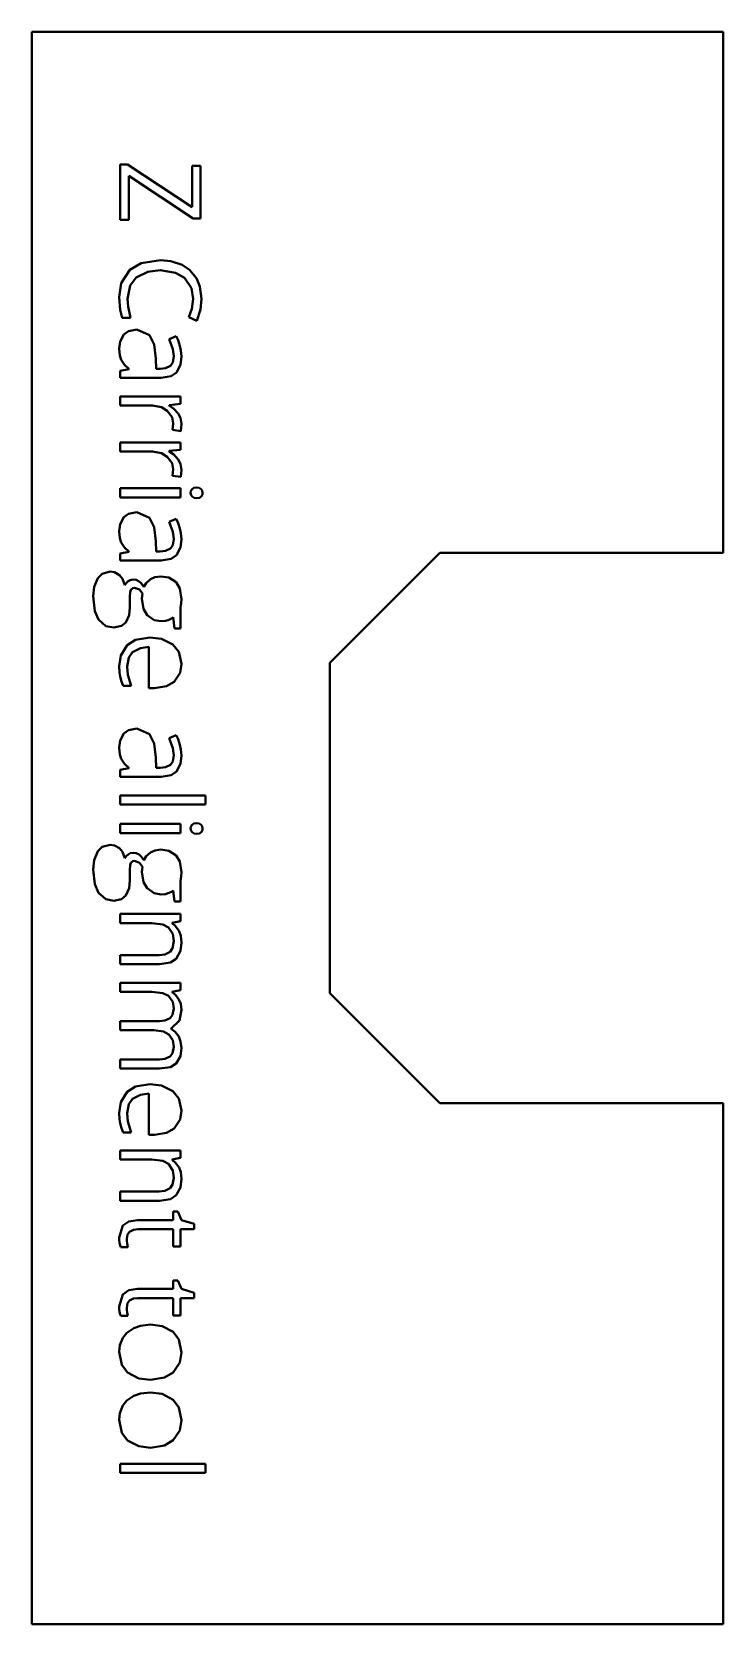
# Model space of a CAD drawing. Header units: inches. Extents: x -2.82 to 0.33, y -3.62 to 3.62.
import ezdxf

# ---------------------------------------------------------------- set-up
doc = ezdxf.new("R2010")
doc.units = ezdxf.units.IN
doc.header["$MEASUREMENT"] = 0
doc.layers.add('Visible', color=7, linetype='Continuous', lineweight=40)

msp = doc.modelspace()

# ---------------------------------------------------------------- linework, layer by layer
at = {"layer": 'Visible'}
for p, q in [((0.3254, 3.6187, 0.3), (-2.8205, 3.6187, 0.3)), ((0.3254, 1.25, 0.3), (0.3254, 3.6187, 0.3)), ((-2.8205, 3.6187, 0.3), (-2.8205, -3.6187, 0.3)), ((-2.418, 3.0154, 0.3), (-2.418, 2.7647, 0.3)), ((-2.3848, 3.0154, 0.3), (-2.418, 3.0154, 0.3)), ((-2.0914, 2.8219, 0.3), (-2.3848, 3.0154, 0.3)), ((-2.0533, 3.0094, 0.3), (-2.0914, 3.0094, 0.3)), ((-2.0914, 3.0094, 0.3), (-2.0914, 2.8219, 0.3)), ((-2.0533, 2.7703, 0.3), (-2.0533, 3.0094, 0.3)), ((-2.3796, 2.7647, 0.3), (-2.3796, 2.9638, 0.3)), ((-2.3796, 2.9638, 0.3), (-2.0865, 2.7703, 0.3)), ((-2.418, 2.7647, 0.3), (-2.3796, 2.7647, 0.3)), ((-2.0865, 2.7703, 0.3), (-2.0533, 2.7703, 0.3)), ((-2.4087, 2.3188, 0.3), (-2.3716, 2.3188, 0.3)), ((-2.1054, 2.3225, 0.3), (-2.069, 2.3046, 0.3)), ((-2.1635, 2.2352, 0.3), (-2.1952, 2.2224, 0.3)), ((-2.2541, 2.0871, 0.3), (-2.2556, 2.1334, 0.3)), ((-2.379, 2.0855, 0.3), (-2.418, 2.0773, 0.3)), ((-2.418, 2.0773, 0.3), (-2.418, 2.0466, 0.3)), ((-2.418, 2.0466, 0.3), (-2.2314, 2.0466, 0.3)), ((-2.379, 2.0875, 0.3), (-2.379, 2.0855, 0.3)), ((-2.2371, 2.0871, 0.3), (-2.2541, 2.0871, 0.3)), ((-2.1446, 1.9614, 0.3), (-2.418, 1.9614, 0.3)), ((-2.418, 1.9614, 0.3), (-2.418, 1.9199, 0.3)), ((-2.1446, 1.9272, 0.3), (-2.1446, 1.9614, 0.3)), ((-2.418, 1.9199, 0.3), (-2.2713, 1.9199, 0.3)), ((-2.1952, 1.9224, 0.3), (-2.1446, 1.9272, 0.3)), ((-2.1952, 1.9204, 0.3), (-2.1952, 1.9224, 0.3)), ((-2.181, 1.8097, 0.3), (-2.1426, 1.804, 0.3)), ((-2.1446, 1.7528, 0.3), (-2.418, 1.7528, 0.3)), ((-2.418, 1.7528, 0.3), (-2.418, 1.7114, 0.3)), ((-2.1446, 1.7187, 0.3), (-2.1446, 1.7528, 0.3)), ((-2.418, 1.7114, 0.3), (-2.2713, 1.7114, 0.3)), ((-2.1952, 1.7139, 0.3), (-2.1446, 1.7187, 0.3)), ((-2.1952, 1.7119, 0.3), (-2.1952, 1.7139, 0.3)), ((-2.181, 1.6012, 0.3), (-2.1426, 1.5954, 0.3)), ((-2.418, 1.5443, 0.3), (-2.418, 1.5028, 0.3)), ((-2.1446, 1.5443, 0.3), (-2.418, 1.5443, 0.3)), ((-2.1446, 1.5028, 0.3), (-2.1446, 1.5443, 0.3)), ((-2.418, 1.5028, 0.3), (-2.1446, 1.5028, 0.3)), ((-2.1635, 1.4048, 0.3), (-2.1952, 1.3921, 0.3)), ((-2.2541, 1.2567, 0.3), (-2.2556, 1.3031, 0.3)), ((-2.379, 1.2552, 0.3), (-2.418, 1.247, 0.3)), ((-2.418, 1.247, 0.3), (-2.418, 1.2162, 0.3)), ((-2.379, 1.2572, 0.3), (-2.379, 1.2552, 0.3)), ((-2.2371, 1.2567, 0.3), (-2.2541, 1.2567, 0.3)), ((-1.4646, 0.75, 0.3), (-0.9646, 1.25, 0.3)), ((-0.9646, 1.25, 0.3), (0.3254, 1.25, 0.3)), ((-2.418, 1.2162, 0.3), (-2.2314, 1.2162, 0.3)), ((-2.3745, 1.0028, 0.3), (-2.3745, 1.0512, 0.3)), ((-2.1768, 0.9579, 0.3), (-2.1708, 0.9073, 0.3)), ((-2.1446, 0.9073, 0.3), (-2.1446, 1.0018, 0.3)), ((-2.1708, 0.9073, 0.3), (-2.1446, 0.9073, 0.3)), ((-2.2887, 0.8235, 0.3), (-2.2887, 0.6352, 0.3)), ((-1.4646, -0.75, 0.3), (-1.4646, 0.75, 0.3)), ((-2.4053, 0.6469, 0.3), (-2.3683, 0.6469, 0.3)), ((-2.2887, 0.6352, 0.3), (-2.2626, 0.6352, 0.3)), ((-2.1635, 0.4216, 0.3), (-2.1952, 0.4089, 0.3)), ((-2.2541, 0.2735, 0.3), (-2.2556, 0.3199, 0.3)), ((-2.379, 0.272, 0.3), (-2.418, 0.2638, 0.3)), ((-2.418, 0.2638, 0.3), (-2.418, 0.233, 0.3)), ((-2.418, 0.233, 0.3), (-2.2314, 0.233, 0.3)), ((-2.379, 0.274, 0.3), (-2.379, 0.272, 0.3)), ((-2.2371, 0.2735, 0.3), (-2.2541, 0.2735, 0.3)), ((-2.418, 0.1478, 0.3), (-2.418, 0.1064, 0.3)), ((-2.0298, 0.1478, 0.3), (-2.418, 0.1478, 0.3)), ((-2.0298, 0.1064, 0.3), (-2.0298, 0.1478, 0.3)), ((-2.418, 0.1064, 0.3), (-2.0298, 0.1064, 0.3)), ((-2.418, 0.0186, 0.3), (-2.418, -0.0228, 0.3)), ((-2.1446, 0.0186, 0.3), (-2.418, 0.0186, 0.3)), ((-2.1446, -0.0228, 0.3), (-2.1446, 0.0186, 0.3)), ((-2.418, -0.0228, 0.3), (-2.1446, -0.0228, 0.3)), ((-2.3745, -0.2388, 0.3), (-2.3745, -0.1904, 0.3)), ((-2.1768, -0.2837, 0.3), (-2.1708, -0.3343, 0.3)), ((-2.1446, -0.3343, 0.3), (-2.1446, -0.2398, 0.3)), ((-2.1708, -0.3343, 0.3), (-2.1446, -0.3343, 0.3)), ((-2.1446, -0.3904, 0.3), (-2.418, -0.3904, 0.3)), ((-2.418, -0.3904, 0.3), (-2.418, -0.4319, 0.3)), ((-2.418, -0.4319, 0.3), (-2.2745, -0.4319, 0.3)), ((-2.182, -0.4308, 0.3), (-2.1446, -0.4241, 0.3)), ((-2.182, -0.4328, 0.3), (-2.182, -0.4308, 0.3)), ((-2.1446, -0.4241, 0.3), (-2.1446, -0.3904, 0.3)), ((-2.2411, -0.5775, 0.3), (-2.418, -0.5775, 0.3)), ((-2.418, -0.5775, 0.3), (-2.418, -0.6189, 0.3)), ((-2.418, -0.6189, 0.3), (-2.2397, -0.6189, 0.3)), ((-2.1446, -0.7039, 0.3), (-2.418, -0.7039, 0.3)), ((-2.418, -0.7039, 0.3), (-2.418, -0.7454, 0.3)), ((-2.1446, -0.7376, 0.3), (-2.1446, -0.7039, 0.3)), ((-2.418, -0.7454, 0.3), (-2.2745, -0.7454, 0.3)), ((-2.182, -0.7443, 0.3), (-2.1446, -0.7376, 0.3)), ((-2.182, -0.7463, 0.3), (-2.182, -0.7443, 0.3)), ((-0.9646, -1.25, 0.3), (-1.4646, -0.75, 0.3)), ((-2.2401, -0.878, 0.3), (-2.418, -0.878, 0.3)), ((-2.418, -0.878, 0.3), (-2.418, -0.9194, 0.3)), ((-2.418, -0.9194, 0.3), (-2.2653, -0.9194, 0.3)), ((-2.186, -0.913, 0.3), (-2.186, -0.911, 0.3)), ((-2.2401, -1.0524, 0.3), (-2.418, -1.0524, 0.3)), ((-2.418, -1.0524, 0.3), (-2.418, -1.0937, 0.3)), ((-2.418, -1.0937, 0.3), (-2.2397, -1.0937, 0.3)), ((-2.2887, -1.2068, 0.3), (-2.2887, -1.395, 0.3)), ((0.3254, -1.25, 0.3), (-0.9646, -1.25, 0.3)), ((0.3254, -3.6187, 0.3), (0.3254, -1.25, 0.3)), ((-2.4053, -1.3833, 0.3), (-2.3683, -1.3833, 0.3)), ((-2.2887, -1.395, 0.3), (-2.2626, -1.395, 0.3)), ((-2.1446, -1.4657, 0.3), (-2.418, -1.4657, 0.3)), ((-2.418, -1.4657, 0.3), (-2.418, -1.5071, 0.3)), ((-2.418, -1.5071, 0.3), (-2.2745, -1.5071, 0.3)), ((-2.182, -1.5061, 0.3), (-2.1446, -1.4994, 0.3)), ((-2.182, -1.5081, 0.3), (-2.182, -1.5061, 0.3)), ((-2.1446, -1.4994, 0.3), (-2.1446, -1.4657, 0.3)), ((-2.2411, -1.6528, 0.3), (-2.418, -1.6528, 0.3)), ((-2.418, -1.6528, 0.3), (-2.418, -1.6942, 0.3)), ((-2.418, -1.6942, 0.3), (-2.2397, -1.6942, 0.3)), ((-2.1768, -1.7822, 0.3), (-2.3394, -1.7822, 0.3)), ((-2.1568, -1.743, 0.3), (-2.1768, -1.743, 0.3)), ((-2.1768, -1.743, 0.3), (-2.1768, -1.7822, 0.3)), ((-2.1396, -1.7822, 0.3), (-2.1568, -1.743, 0.3)), ((-2.0812, -1.7996, 0.3), (-2.1396, -1.7822, 0.3)), ((-2.0812, -1.8235, 0.3), (-2.0812, -1.7996, 0.3)), ((-2.3377, -1.8235, 0.3), (-2.1768, -1.8235, 0.3)), ((-2.1768, -1.8235, 0.3), (-2.1768, -1.9029, 0.3)), ((-2.1446, -1.9029, 0.3), (-2.1446, -1.8235, 0.3)), ((-2.1446, -1.8235, 0.3), (-2.0812, -1.8235, 0.3)), ((-2.4155, -1.9049, 0.3), (-2.3838, -1.9049, 0.3)), ((-2.1768, -1.9029, 0.3), (-2.1446, -1.9029, 0.3)), ((-2.1768, -2.0952, 0.3), (-2.3394, -2.0952, 0.3)), ((-2.1768, -2.056, 0.3), (-2.1768, -2.0952, 0.3)), ((-2.1568, -2.056, 0.3), (-2.1768, -2.056, 0.3)), ((-2.1396, -2.0952, 0.3), (-2.1568, -2.056, 0.3)), ((-2.0812, -2.1126, 0.3), (-2.1396, -2.0952, 0.3)), ((-2.3377, -2.1366, 0.3), (-2.1768, -2.1366, 0.3)), ((-2.1768, -2.1366, 0.3), (-2.1768, -2.2159, 0.3)), ((-2.1446, -2.1366, 0.3), (-2.0812, -2.1366, 0.3)), ((-2.1446, -2.2159, 0.3), (-2.1446, -2.1366, 0.3)), ((-2.0812, -2.1366, 0.3), (-2.0812, -2.1126, 0.3)), ((-2.4155, -2.2179, 0.3), (-2.3838, -2.2179, 0.3)), ((-2.1768, -2.2159, 0.3), (-2.1446, -2.2159, 0.3)), ((-2.0298, -2.8896, 0.3), (-2.418, -2.8896, 0.3)), ((-2.418, -2.8896, 0.3), (-2.418, -2.931, 0.3)), ((-2.0298, -2.931, 0.3), (-2.0298, -2.8896, 0.3)), ((-2.418, -2.931, 0.3), (-2.0298, -2.931, 0.3)), ((-2.8205, -3.6187, 0.3), (0.3254, -3.6187, 0.3))]:
    msp.add_line(p, q, dxfattribs=at)
for points in [[(-2.3741, 2.5366, 0), (-2.4135, 2.476, 0), (-2.423, 2.4123, 0)], [(-2.2351, 2.5804, 0), (-2.323, 2.5667, 0), (-2.3741, 2.5366, 0)], [(-2.3462, 2.5015, 0), (-2.2923, 2.5285, 0), (-2.2357, 2.535, 0)], [(-2.2357, 2.535, 0), (-2.167, 2.5241, 0), (-2.126, 2.5002, 0)], [(-2.1364, 2.5593, 0), (-2.1882, 2.5763, 0), (-2.2351, 2.5804, 0)], [(-2.0711, 2.4985, 0), (-2.1028, 2.5371, 0), (-2.1364, 2.5593, 0)], [(-2.3853, 2.4058, 0), (-2.3731, 2.4664, 0), (-2.3462, 2.5015, 0)], [(-2.126, 2.5002, 0), (-2.0938, 2.4533, 0), (-2.086, 2.4054, 0)], [(-2.0481, 2.4048, 0), (-2.0553, 2.4607, 0), (-2.0711, 2.4985, 0)], [(-2.423, 2.4123, 0), (-2.4185, 2.3555, 0), (-2.4087, 2.3188, 0)], [(-2.3716, 2.3188, 0), (-2.3827, 2.3702, 0), (-2.3853, 2.4058, 0)], [(-2.086, 2.4054, 0), (-2.0921, 2.359, 0), (-2.1054, 2.3225, 0)], [(-2.069, 2.3046, 0), (-2.0522, 2.3571, 0), (-2.0481, 2.4048, 0)], [(-2.3424, 2.2658, 0), (-2.3801, 2.2586, 0), (-2.402, 2.2428, 0)], [(-2.2556, 2.1334, 0), (-2.264, 2.1972, 0), (-2.2848, 2.2402, 0), (-2.3424, 2.2658, 0)], [(-2.402, 2.2428, 0), (-2.4189, 2.2114, 0), (-2.423, 2.1791, 0)], [(-2.423, 2.1791, 0), (-2.4201, 2.1481, 0), (-2.4138, 2.1283, 0)], [(-2.1952, 2.2224, 0), (-2.1783, 2.177, 0), (-2.1743, 2.1452, 0)], [(-2.1464, 2.1909, 0), (-2.1548, 2.2167, 0), (-2.1635, 2.2352, 0)], [(-2.1401, 2.1426, 0), (-2.1421, 2.1697, 0), (-2.1464, 2.1909, 0)], [(-2.4138, 2.1283, 0), (-2.3984, 2.1055, 0), (-2.379, 2.0875, 0)], [(-2.1896, 2.1009, 0), (-2.2121, 2.0897, 0), (-2.2371, 2.0871, 0)], [(-2.1743, 2.1452, 0), (-2.1791, 2.1163, 0), (-2.1896, 2.1009, 0)], [(-2.1618, 2.0702, 0), (-2.1443, 2.1045, 0), (-2.1401, 2.1426, 0)], [(-2.2314, 2.0466, 0), (-2.1859, 2.054, 0), (-2.1618, 2.0702, 0)], [(-2.2713, 1.9199, 0), (-2.2304, 1.9126, 0), (-2.2042, 1.8964, 0)], [(-2.2042, 1.8964, 0), (-2.1825, 1.867, 0), (-2.1772, 1.8396, 0)], [(-2.1541, 1.8838, 0), (-2.1741, 1.9059, 0), (-2.1952, 1.9204, 0)], [(-2.1396, 1.8366, 0), (-2.1441, 1.8641, 0), (-2.1541, 1.8838, 0)], [(-2.1772, 1.8396, 0), (-2.1784, 1.8239, 0), (-2.181, 1.8097, 0)], [(-2.1426, 1.804, 0), (-2.1402, 1.8213, 0), (-2.1396, 1.8366, 0)], [(-2.2713, 1.7114, 0), (-2.2304, 1.704, 0), (-2.2042, 1.6878, 0)], [(-2.2042, 1.6878, 0), (-2.1825, 1.6584, 0), (-2.1772, 1.6311, 0)], [(-2.1541, 1.6752, 0), (-2.1741, 1.6973, 0), (-2.1952, 1.7119, 0)], [(-2.1396, 1.6281, 0), (-2.1441, 1.6555, 0), (-2.1541, 1.6752, 0)], [(-2.1772, 1.6311, 0), (-2.1784, 1.6153, 0), (-2.181, 1.6012, 0)], [(-2.1426, 1.5954, 0), (-2.1402, 1.6128, 0), (-2.1396, 1.6281, 0)], [(-2.0914, 1.5408, 0), (-2.0969, 1.5319, 0), (-2.0982, 1.5233, 0)], [(-2.0982, 1.5233, 0), (-2.0961, 1.513, 0), (-2.0914, 1.5061, 0)], [(-2.0705, 1.5478, 0), (-2.0839, 1.5456, 0), (-2.0914, 1.5408, 0)], [(-2.0497, 1.5408, 0), (-2.0595, 1.5464, 0), (-2.0705, 1.5478, 0)], [(-2.0498, 1.5061, 0), (-2.0444, 1.515, 0), (-2.0431, 1.5233, 0)], [(-2.0431, 1.5233, 0), (-2.0452, 1.534, 0), (-2.0497, 1.5408, 0)], [(-2.0914, 1.5061, 0), (-2.0814, 1.5003, 0), (-2.0705, 1.4989, 0)], [(-2.0705, 1.4989, 0), (-2.0572, 1.5011, 0), (-2.0498, 1.5061, 0)], [(-2.402, 1.4124, 0), (-2.4189, 1.3811, 0), (-2.423, 1.3487, 0)], [(-2.3424, 1.4355, 0), (-2.3801, 1.4282, 0), (-2.402, 1.4124, 0)], [(-2.2556, 1.3031, 0), (-2.264, 1.3668, 0), (-2.2848, 1.4098, 0), (-2.3424, 1.4355, 0)], [(-2.1952, 1.3921, 0), (-2.1783, 1.3466, 0), (-2.1743, 1.3148, 0)], [(-2.1464, 1.3606, 0), (-2.1548, 1.3863, 0), (-2.1635, 1.4048, 0)], [(-2.423, 1.3487, 0), (-2.4201, 1.3178, 0), (-2.4138, 1.2979, 0)], [(-2.1743, 1.3148, 0), (-2.1791, 1.2859, 0), (-2.1896, 1.2705, 0)], [(-2.1618, 1.2398, 0), (-2.1443, 1.2742, 0), (-2.1401, 1.3123, 0)], [(-2.1401, 1.3123, 0), (-2.1421, 1.3394, 0), (-2.1464, 1.3606, 0)], [(-2.4138, 1.2979, 0), (-2.3984, 1.2751, 0), (-2.379, 1.2572, 0)], [(-2.1896, 1.2705, 0), (-2.2121, 1.2594, 0), (-2.2371, 1.2567, 0)], [(-2.2314, 1.2162, 0), (-2.1859, 1.2236, 0), (-2.1618, 1.2398, 0)], [(-2.4643, 1.1652, 0), (-2.5, 1.156, 0), (-2.5208, 1.1361, 0)], [(-2.4212, 1.1492, 0), (-2.4437, 1.1621, 0), (-2.4643, 1.1652, 0)], [(-2.5208, 1.1361, 0), (-2.5368, 1.0959, 0), (-2.5407, 1.0534, 0)], [(-2.3965, 1.1043, 0), (-2.4074, 1.1326, 0), (-2.4212, 1.1492, 0)], [(-2.3818, 1.1219, 0), (-2.3913, 1.1129, 0), (-2.3965, 1.1043, 0)], [(-2.3586, 1.129, 0), (-2.3724, 1.1268, 0), (-2.3818, 1.1219, 0)], [(-2.3692, 1.0828, 0), (-2.3613, 1.0903, 0), (-2.3526, 1.0921, 0)], [(-2.3324, 1.121, 0), (-2.3462, 1.1275, 0), (-2.3586, 1.129, 0)], [(-2.3526, 1.0921, 0), (-2.3312, 1.0838, 0), (-2.3175, 1.0656, 0)], [(-2.3107, 1.0958, 0), (-2.3226, 1.1122, 0), (-2.3324, 1.121, 0)], [(-2.281, 1.1304, 0), (-2.3007, 1.113, 0), (-2.3107, 1.0958, 0)], [(-2.2331, 1.1437, 0), (-2.2614, 1.1395, 0), (-2.281, 1.1304, 0)], [(-2.1639, 1.1168, 0), (-2.1976, 1.1385, 0), (-2.2331, 1.1437, 0)], [(-2.1396, 1.0405, 0), (-2.1472, 1.0887, 0), (-2.1639, 1.1168, 0)], [(-2.5407, 1.0534, 0), (-2.5332, 0.9857, 0), (-2.5169, 0.9472, 0)], [(-2.3745, 1.0512, 0), (-2.3729, 1.0722, 0), (-2.3692, 1.0828, 0)], [(-2.3175, 1.0656, 0), (-2.3191, 1.0532, 0), (-2.3195, 1.0427, 0)], [(-2.3195, 1.0427, 0), (-2.312, 0.9955, 0), (-2.2955, 0.9674, 0)], [(-2.1446, 1.0018, 0), (-2.1405, 1.0224, 0), (-2.1396, 1.0405, 0)], [(-2.5169, 0.9472, 0), (-2.4834, 0.9178, 0), (-2.4476, 0.9108, 0)], [(-2.3933, 0.9346, 0), (-2.3782, 0.9677, 0), (-2.3745, 1.0028, 0)], [(-2.2955, 0.9674, 0), (-2.2636, 0.9452, 0), (-2.2314, 0.9399, 0)], [(-2.2314, 0.9399, 0), (-2.2127, 0.9417, 0), (-2.1996, 0.9454, 0)], [(-2.1996, 0.9454, 0), (-2.1855, 0.9521, 0), (-2.1768, 0.9579, 0)], [(-2.4476, 0.9108, 0), (-2.413, 0.9183, 0), (-2.3933, 0.9346, 0)], [(-2.386, 0.8313, 0), (-2.4158, 0.7841, 0), (-2.423, 0.7357, 0)], [(-2.3867, 0.7342, 0), (-2.3789, 0.7752, 0), (-2.3618, 0.7991, 0)], [(-2.2836, 0.8664, 0), (-2.348, 0.8554, 0), (-2.386, 0.8313, 0)], [(-2.3618, 0.7991, 0), (-2.3266, 0.8181, 0), (-2.2887, 0.8235, 0)], [(-2.1785, 0.8339, 0), (-2.2306, 0.8601, 0), (-2.2836, 0.8664, 0)], [(-2.1396, 0.7464, 0), (-2.1518, 0.8009, 0), (-2.1785, 0.8339, 0)], [(-2.423, 0.7357, 0), (-2.4217, 0.7072, 0), (-2.4188, 0.6884, 0)], [(-2.3683, 0.6469, 0), (-2.3832, 0.6955, 0), (-2.3867, 0.7342, 0)], [(-2.1734, 0.6651, 0), (-2.1461, 0.7054, 0), (-2.1396, 0.7464, 0)], [(-2.4188, 0.6884, 0), (-2.4125, 0.6658, 0), (-2.4053, 0.6469, 0)], [(-2.2626, 0.6352, 0), (-2.2073, 0.6446, 0), (-2.1734, 0.6651, 0)], [(-2.3424, 0.4523, 0), (-2.3801, 0.445, 0), (-2.402, 0.4292, 0)], [(-2.2556, 0.3199, 0), (-2.264, 0.3836, 0), (-2.2848, 0.4266, 0), (-2.3424, 0.4523, 0)], [(-2.402, 0.4292, 0), (-2.4189, 0.3979, 0), (-2.423, 0.3655, 0)], [(-2.423, 0.3655, 0), (-2.4201, 0.3346, 0), (-2.4138, 0.3147, 0)], [(-2.1952, 0.4089, 0), (-2.1783, 0.3634, 0), (-2.1743, 0.3316, 0)], [(-2.1464, 0.3774, 0), (-2.1548, 0.4031, 0), (-2.1635, 0.4216, 0)], [(-2.1401, 0.3291, 0), (-2.1421, 0.3562, 0), (-2.1464, 0.3774, 0)], [(-2.4138, 0.3147, 0), (-2.3984, 0.2919, 0), (-2.379, 0.274, 0)], [(-2.1743, 0.3316, 0), (-2.1791, 0.3027, 0), (-2.1896, 0.2873, 0)], [(-2.1618, 0.2566, 0), (-2.1443, 0.291, 0), (-2.1401, 0.3291, 0)], [(-2.1896, 0.2873, 0), (-2.2121, 0.2762, 0), (-2.2371, 0.2735, 0)], [(-2.2314, 0.233, 0), (-2.1859, 0.2404, 0), (-2.1618, 0.2566, 0)], [(-2.0914, 0.0151, 0), (-2.0969, 0.0062, 0), (-2.0982, -0.0024, 0)], [(-2.0705, 0.0221, 0), (-2.0839, 0.0199, 0), (-2.0914, 0.0151, 0)], [(-2.0497, 0.0151, 0), (-2.0595, 0.0207, 0), (-2.0705, 0.0221, 0)], [(-2.0431, -0.0024, 0), (-2.0452, 0.0083, 0), (-2.0497, 0.0151, 0)], [(-2.0982, -0.0024, 0), (-2.0961, -0.0127, 0), (-2.0914, -0.0196, 0)], [(-2.0914, -0.0196, 0), (-2.0814, -0.0254, 0), (-2.0705, -0.0268, 0)], [(-2.0705, -0.0268, 0), (-2.0572, -0.0246, 0), (-2.0498, -0.0196, 0)], [(-2.0498, -0.0196, 0), (-2.0444, -0.0107, 0), (-2.0431, -0.0024, 0)], [(-2.5208, -0.1055, 0), (-2.5368, -0.1458, 0), (-2.5407, -0.1882, 0)], [(-2.4643, -0.0765, 0), (-2.5, -0.0856, 0), (-2.5208, -0.1055, 0)], [(-2.4212, -0.0924, 0), (-2.4437, -0.0796, 0), (-2.4643, -0.0765, 0)], [(-2.3965, -0.1373, 0), (-2.4074, -0.109, 0), (-2.4212, -0.0924, 0)], [(-2.3818, -0.1197, 0), (-2.3913, -0.1287, 0), (-2.3965, -0.1373, 0)], [(-2.3586, -0.1126, 0), (-2.3724, -0.1149, 0), (-2.3818, -0.1197, 0)], [(-2.3324, -0.1206, 0), (-2.3462, -0.1142, 0), (-2.3586, -0.1126, 0)], [(-2.3107, -0.1458, 0), (-2.3226, -0.1294, 0), (-2.3324, -0.1206, 0)], [(-2.281, -0.1113, 0), (-2.3007, -0.1287, 0), (-2.3107, -0.1458, 0)], [(-2.2331, -0.0979, 0), (-2.2614, -0.1021, 0), (-2.281, -0.1113, 0)], [(-2.1639, -0.1249, 0), (-2.1976, -0.1032, 0), (-2.2331, -0.0979, 0)], [(-2.1396, -0.2011, 0), (-2.1472, -0.1529, 0), (-2.1639, -0.1249, 0)], [(-2.5407, -0.1882, 0), (-2.5332, -0.2559, 0), (-2.5169, -0.2944, 0)], [(-2.3745, -0.1904, 0), (-2.3729, -0.1695, 0), (-2.3692, -0.1588, 0)], [(-2.3692, -0.1588, 0), (-2.3613, -0.1514, 0), (-2.3526, -0.1496, 0)], [(-2.3526, -0.1496, 0), (-2.3312, -0.1579, 0), (-2.3175, -0.176, 0)], [(-2.3175, -0.176, 0), (-2.3191, -0.1884, 0), (-2.3195, -0.1989, 0)], [(-2.3195, -0.1989, 0), (-2.312, -0.2461, 0), (-2.2955, -0.2742, 0)], [(-2.1446, -0.2398, 0), (-2.1405, -0.2192, 0), (-2.1396, -0.2011, 0)], [(-2.3933, -0.307, 0), (-2.3782, -0.2739, 0), (-2.3745, -0.2388, 0)], [(-2.2955, -0.2742, 0), (-2.2636, -0.2964, 0), (-2.2314, -0.3017, 0)], [(-2.1996, -0.2962, 0), (-2.1855, -0.2896, 0), (-2.1768, -0.2837, 0)], [(-2.5169, -0.2944, 0), (-2.4834, -0.3238, 0), (-2.4476, -0.3308, 0)], [(-2.4476, -0.3308, 0), (-2.413, -0.3234, 0), (-2.3933, -0.307, 0)], [(-2.2314, -0.3017, 0), (-2.2127, -0.3, 0), (-2.1996, -0.2962, 0)], [(-2.2745, -0.4319, 0), (-2.2242, -0.4381, 0), (-2.198, -0.4518, 0)], [(-2.1507, -0.4685, 0), (-2.166, -0.446, 0), (-2.182, -0.4328, 0)], [(-2.198, -0.4518, 0), (-2.1793, -0.4814, 0), (-2.1748, -0.5146, 0)], [(-2.1396, -0.5197, 0), (-2.1431, -0.4897, 0), (-2.1507, -0.4685, 0)], [(-2.1912, -0.5623, 0), (-2.215, -0.5746, 0), (-2.2411, -0.5775, 0)], [(-2.1748, -0.5146, 0), (-2.1799, -0.5456, 0), (-2.1912, -0.5623, 0)], [(-2.1634, -0.594, 0), (-2.1442, -0.5584, 0), (-2.1396, -0.5197, 0)], [(-2.2397, -0.6189, 0), (-2.1899, -0.6111, 0), (-2.1634, -0.594, 0)], [(-2.2745, -0.7454, 0), (-2.2244, -0.751, 0), (-2.1981, -0.7634, 0)], [(-2.1981, -0.7634, 0), (-2.1793, -0.7902, 0), (-2.1748, -0.8204, 0)], [(-2.1508, -0.7794, 0), (-2.1662, -0.7585, 0), (-2.182, -0.7463, 0)], [(-2.1396, -0.8272, 0), (-2.1431, -0.7992, 0), (-2.1508, -0.7794, 0)], [(-2.1911, -0.8641, 0), (-2.2145, -0.8753, 0), (-2.2401, -0.878, 0)], [(-2.1748, -0.8204, 0), (-2.1799, -0.8487, 0), (-2.1911, -0.8641, 0)], [(-2.186, -0.911, 0), (-2.1486, -0.875, 0), (-2.1396, -0.8272, 0)], [(-2.2653, -0.9194, 0), (-2.2211, -0.9252, 0), (-2.197, -0.9379, 0)], [(-2.197, -0.9379, 0), (-2.1791, -0.9649, 0), (-2.1748, -0.995, 0)], [(-2.1521, -0.9484, 0), (-2.1689, -0.9258, 0), (-2.186, -0.913, 0)], [(-2.1748, -0.995, 0), (-2.1799, -1.0232, 0), (-2.1911, -1.0384, 0)], [(-2.1634, -1.0707, 0), (-2.1442, -1.0375, 0), (-2.1396, -1.0012, 0)], [(-2.1396, -1.0012, 0), (-2.1435, -0.97, 0), (-2.1521, -0.9484, 0)], [(-2.1911, -1.0384, 0), (-2.2145, -1.0497, 0), (-2.2401, -1.0524, 0)], [(-2.2397, -1.0937, 0), (-2.1899, -1.0865, 0), (-2.1634, -1.0707, 0)], [(-2.386, -1.1989, 0), (-2.4158, -1.2462, 0), (-2.423, -1.2946, 0)], [(-2.2836, -1.1638, 0), (-2.348, -1.1748, 0), (-2.386, -1.1989, 0)], [(-2.3618, -1.2311, 0), (-2.3266, -1.2121, 0), (-2.2887, -1.2068, 0)], [(-2.1785, -1.1964, 0), (-2.2306, -1.1701, 0), (-2.2836, -1.1638, 0)], [(-2.1396, -1.2839, 0), (-2.1518, -1.2294, 0), (-2.1785, -1.1964, 0)], [(-2.423, -1.2946, 0), (-2.4217, -1.323, 0), (-2.4188, -1.3418, 0)], [(-2.3867, -1.2961, 0), (-2.3789, -1.255, 0), (-2.3618, -1.2311, 0)], [(-2.3683, -1.3833, 0), (-2.3832, -1.3347, 0), (-2.3867, -1.2961, 0)], [(-2.1734, -1.3651, 0), (-2.1461, -1.3249, 0), (-2.1396, -1.2839, 0)], [(-2.4188, -1.3418, 0), (-2.4125, -1.3645, 0), (-2.4053, -1.3833, 0)], [(-2.2626, -1.395, 0), (-2.2073, -1.3857, 0), (-2.1734, -1.3651, 0)], [(-2.2745, -1.5071, 0), (-2.2242, -1.5134, 0), (-2.198, -1.527, 0)], [(-2.1507, -1.5438, 0), (-2.166, -1.5213, 0), (-2.182, -1.5081, 0)], [(-2.198, -1.527, 0), (-2.1793, -1.5566, 0), (-2.1748, -1.5899, 0)], [(-2.1748, -1.5899, 0), (-2.1799, -1.6208, 0), (-2.1912, -1.6375, 0)], [(-2.1396, -1.5949, 0), (-2.1431, -1.565, 0), (-2.1507, -1.5438, 0)], [(-2.1912, -1.6375, 0), (-2.215, -1.6498, 0), (-2.2411, -1.6528, 0)], [(-2.1634, -1.6692, 0), (-2.1442, -1.6336, 0), (-2.1396, -1.5949, 0)], [(-2.2397, -1.6942, 0), (-2.1899, -1.6864, 0), (-2.1634, -1.6692, 0)], [(-2.3394, -1.7822, 0), (-2.3797, -1.7884, 0), (-2.4068, -1.8071, 0), (-2.423, -1.8615, 0)], [(-2.423, -1.8615, 0), (-2.4223, -1.8741, 0), (-2.4208, -1.8851, 0)], [(-2.3887, -1.8674, 0), (-2.3846, -1.8473, 0), (-2.3755, -1.8353, 0)], [(-2.3871, -1.8887, 0), (-2.3884, -1.877, 0), (-2.3887, -1.8674, 0)], [(-2.3755, -1.8353, 0), (-2.3571, -1.8258, 0), (-2.3377, -1.8235, 0)], [(-2.4208, -1.8851, 0), (-2.4181, -1.8977, 0), (-2.4155, -1.9049, 0)], [(-2.3838, -1.9049, 0), (-2.3857, -1.8968, 0), (-2.3871, -1.8887, 0)], [(-2.3394, -2.0952, 0), (-2.3797, -2.1014, 0), (-2.4068, -2.1201, 0), (-2.423, -2.1745, 0)], [(-2.3887, -2.1805, 0), (-2.3846, -2.1603, 0), (-2.3755, -2.1483, 0)], [(-2.3755, -2.1483, 0), (-2.3571, -2.1388, 0), (-2.3377, -2.1366, 0)], [(-2.423, -2.1745, 0), (-2.4223, -2.1871, 0), (-2.4208, -2.1981, 0)], [(-2.4208, -2.1981, 0), (-2.4181, -2.2108, 0), (-2.4155, -2.2179, 0)], [(-2.3871, -2.2017, 0), (-2.3884, -2.19, 0), (-2.3887, -2.1805, 0)], [(-2.3838, -2.2179, 0), (-2.3857, -2.2099, 0), (-2.3871, -2.2017, 0)], [(-2.3563, -2.2727, 0), (-2.3877, -2.2941, 0), (-2.4057, -2.3166, 0)], [(-2.281, -2.2572, 0), (-2.3259, -2.2621, 0), (-2.3563, -2.2727, 0)], [(-2.1769, -2.2907, 0), (-2.2279, -2.2637, 0), (-2.281, -2.2572, 0)], [(-2.1396, -2.3835, 0), (-2.1513, -2.3251, 0), (-2.1769, -2.2907, 0)], [(-2.4057, -2.3166, 0), (-2.4196, -2.351, 0), (-2.423, -2.3817, 0)], [(-2.423, -2.3817, 0), (-2.4112, -2.4402, 0), (-2.3854, -2.4748, 0)], [(-2.1778, -2.4746, 0), (-2.147, -2.4294, 0), (-2.1396, -2.3835, 0)], [(-2.3854, -2.4748, 0), (-2.3342, -2.5019, 0), (-2.281, -2.5084, 0)], [(-2.281, -2.5084, 0), (-2.2166, -2.4978, 0), (-2.1778, -2.4746, 0)], [(-2.3563, -2.5813, 0), (-2.3877, -2.6027, 0), (-2.4057, -2.6252, 0)], [(-2.281, -2.5658, 0), (-2.3259, -2.5707, 0), (-2.3563, -2.5813, 0)], [(-2.1769, -2.5992, 0), (-2.2279, -2.5723, 0), (-2.281, -2.5658, 0)], [(-2.1396, -2.6921, 0), (-2.1513, -2.6337, 0), (-2.1769, -2.5992, 0)], [(-2.4057, -2.6252, 0), (-2.4196, -2.6596, 0), (-2.423, -2.6903, 0)], [(-2.423, -2.6903, 0), (-2.4112, -2.7487, 0), (-2.3854, -2.7833, 0)], [(-2.1778, -2.7832, 0), (-2.147, -2.7379, 0), (-2.1396, -2.6921, 0)], [(-2.3854, -2.7833, 0), (-2.3342, -2.8104, 0), (-2.281, -2.817, 0)], [(-2.281, -2.817, 0), (-2.2166, -2.8064, 0), (-2.1778, -2.7832, 0)]]:
    msp.add_polyline3d(points, dxfattribs=at)

doc.saveas('drawing.dxf')
